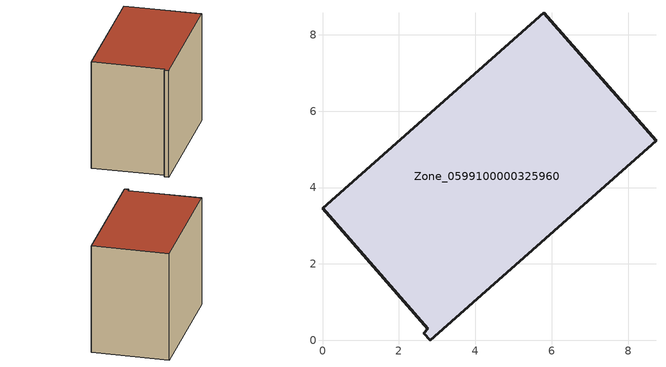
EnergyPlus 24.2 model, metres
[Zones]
Zone_0599100000325960
 floor ground (C_G): 2.65,0.19 2.76,0.3 0,3.46 5.79,8.58 8.73,5.22 2.82,0 z0
 wall outside (C_F): 2.76,0.3 2.65,0.19 2.82,0 8.73,5.22 5.79,8.58 0,3.46 2.76,0.3 z0:6.48
 roof outside (C_R): 5.79,8.58 0,3.46 2.76,0.3 2.65,0.19 2.82,0 8.73,5.22 z6.48
[BUILDING]
Pand.0599100000325960: North Axis=0; Terrain=City; Loads Convergence Tolerance Value=0.04; Temperature Convergence Tolerance Value=0.4; Solar Distribution=FullExterior; Maximum Number of Warmup Days=25; Minimum Number of Warmup Days=1
[Site:Location]
Rotterdam.The.Hague.AP_ZH_NLD Design_Conditions: Latitude=51.96; Longitude=4.45; Time Zone=1; Elevation=-4.5
[SITE:GROUNDTEMPERATURE:BUILDINGSURFACE]
18, 18, 18, 18, 18, 18, 18, 18, 18, 18, 18, 18
[MATERIAL] Thermal Absorptance=0.9; Solar Absorptance=0.7; Visible Absorptance=0.7
Name | Roughness | Thickness | Conductivity | Density | Specific Heat
G.TI.1946 | MediumSmooth | 0.15 | 1 | 540 | 1210
F.TI.1946 | Rough | 0.3 | 0.857143 | 1920 | 840
R.TI.1946 | MediumRough | 0.2 | 0.1 | 1500 | 1000
[CONSTRUCTION]
C_G: G.TI.1946
C_F: F.TI.1946
C_R: R.TI.1946
[ZONE]
Zone_0599100000325960: Type=1; Multiplier=1; Ceiling Height=Autocalculate; Volume=Autocalculate; Floor Area=autocalculate; Part of Total Floor Area=Yes
[ZONEINFILTRATION:DESIGNFLOWRATE]
Infil_Zone_0599100000325960: Zone or ZoneList or Space or SpaceList=Zone_0599100000325960; Schedule=AlwaysOn; Design Flow Rate Calculation Method=Flow/Area; Flow Rate per Floor Area=0.003; Constant Term Coefficient=1; Temperature Term Coefficient=0; Velocity Term Coefficient=0; Velocity Squared Term Coefficient=0
[HVACTEMPLATE:ZONE:IDEALLOADSAIRSYSTEM]
Zone_0599100000325960: Maximum Heating Supply Air Temperature=50; Minimum Cooling Supply Air Temperature=13; Maximum Heating Supply Air Humidity Ratio=0.0156; Minimum Cooling Supply Air Humidity Ratio=0.0077; Heating Limit=NoLimit; Cooling Limit=NoLimit; Dehumidification Control Type=ConstantSensibleHeatRatio; Cooling Sensible Heat Ratio=0.7; Dehumidification Setpoint=60; Humidification Control Type=None; Humidification Setpoint=30; Outdoor Air Method=None; Outdoor Air Flow Rate per Person=0.00944; Outdoor Air Flow Rate per Zone Floor Area=0; Outdoor Air Flow Rate per Zone=0; Demand Controlled Ventilation Type=None; Outdoor Air Economizer Type=NoEconomizer; Heat Recovery Type=None; Sensible Heat Recovery Effectiveness=0.7; Latent Heat Recovery Effectiveness=0.65
[ZONECONTROL:THERMOSTAT]
ThermostatControl_Zone_0599100000325960: Zone or ZoneList=Zone_0599100000325960; Control Type Schedule=DualSetpointControlType; Control 1=Thermostat_Zone_0599100000325960; Temperature Difference Between Cutout And Setpoint=0
[THERMOSTATSETPOINT:DUALSETPOINT]
Thermostat_Zone_0599100000325960: Heating Setpoint Temperature Schedule=HeatingSetpoint_Zone_0599100000325960; Cooling Setpoint Temperature Schedule=CoolingSetpoint_Zone_0599100000325960
[SCHEDULE:COMPACT]
HeatingSetpoint_Zone_0599100000325960: Through: 12/31, For: AllDays, Until: 24:00, 21
CoolingSetpoint_Zone_0599100000325960: Through: 12/31, For: AllDays, Until: 24:00, 24
DualSetpointControlType: Through: 12/31, For: AllDays, Until: 24:00, 4
AlwaysOn: Through: 12/31, For: AllDays, Until: 24:00, 1
